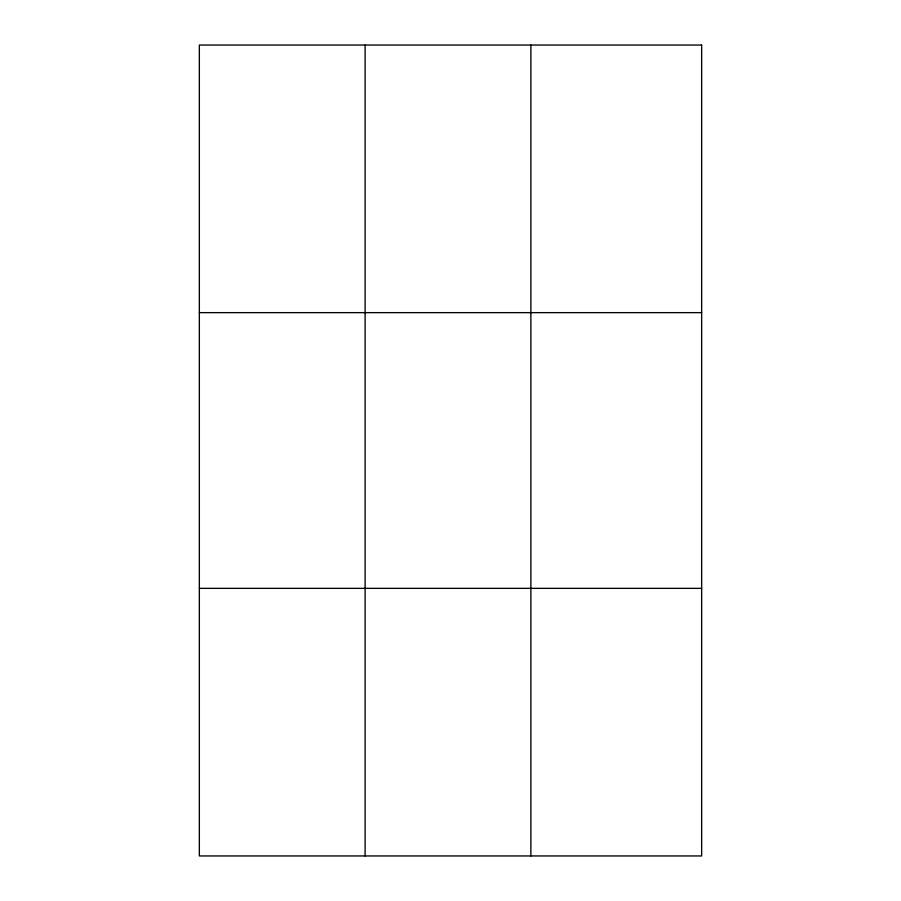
<?xml version="1.0" encoding="UTF-8"?>
<svg xmlns="http://www.w3.org/2000/svg" width="901" height="901" viewBox="0 0 901 901"><rect width="100%" height="100%" fill="white"/><g stroke="black" fill="none" stroke-linecap="round" stroke-linejoin="round"><path stroke-width="1.35" d="M365.108 855.95L365.108 45.05M530.869 855.95L530.869 45.05M199.346 312.647L701.654 312.647M199.346 588.353L701.654 588.353M701.654 45.05L701.654 855.95L199.346 855.95L199.346 45.05L701.654 45.05"/></g></svg>
